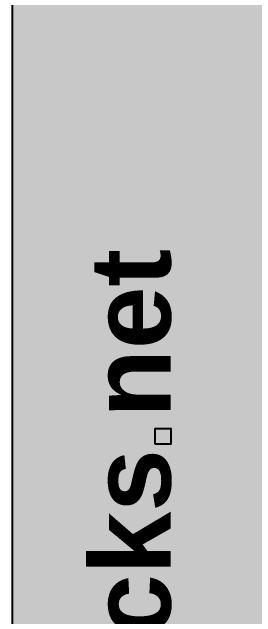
# Model space of a CAD drawing. Header units: millimetres. Extents: x -30782 to 40110, y 35885 to 73818.
# Drawn here: x -30782 to -27143, y 54918 to 63925 of the extents above; entities that cross this region are included whole.
import ezdxf

# ---------------------------------------------------------------- set-up
doc = ezdxf.new("R2010")
doc.units = ezdxf.units.MM
doc.layers.add('www.cad-blocks.net', color=7, linetype='Continuous')
doc.styles.get("Standard").update_dxf_attribs({"font": 'arial.ttf'})

# ---------------------------------------------------------------- blocks, each defined once
blk = doc.blocks.new('format')
at = {"true_color": 0x444444}
blk.add_hatch(color=250, dxfattribs=at).paths.add_polyline_path([(-30781.7, 35884.5), (-27052.7, 35884.5), (-27052.7, 73818), (-30781.7, 73818)])
at = {"true_color": 0x546d8e}
blk.add_hatch(color=155, dxfattribs=at).paths.add_polyline_path([(-28646.8, 57723), (-28646.8, 57488.4), (-28411.9, 57488.4), (-28411.9, 57723)])
at = {"color": 250, "true_color": 0x444444}
blk.add_line((-30781.7, 73818), (-30781.7, 35884.5), dxfattribs=at)
at = {"color": 155, "true_color": 0x546d8e}
blk.add_lwpolyline([(-28646.8, 57488.4), (-28646.8, 57723), (-28411.9, 57723), (-28411.9, 57488.4)], close=True, dxfattribs=at)
at = {"insert": (-29615.7, 48751.9), "char_height": 1200, "attachment_point": 1, "rotation": 90}
blk.add_mtext_dynamic_manual_height_columns('{\\fArial|b1|i0|c0|p34;\\C255;\\c16777215;cad-bl  cks net}', width=19116.444, gutter_width=12.5, heights=[0], dxfattribs=at)

msp = doc.modelspace()

# ---------------------------------------------------------------- block references
at = {"layer": 'www.cad-blocks.net'}
msp.add_blockref('format', (0, 0), dxfattribs=at)

doc.saveas('drawing.dxf')
